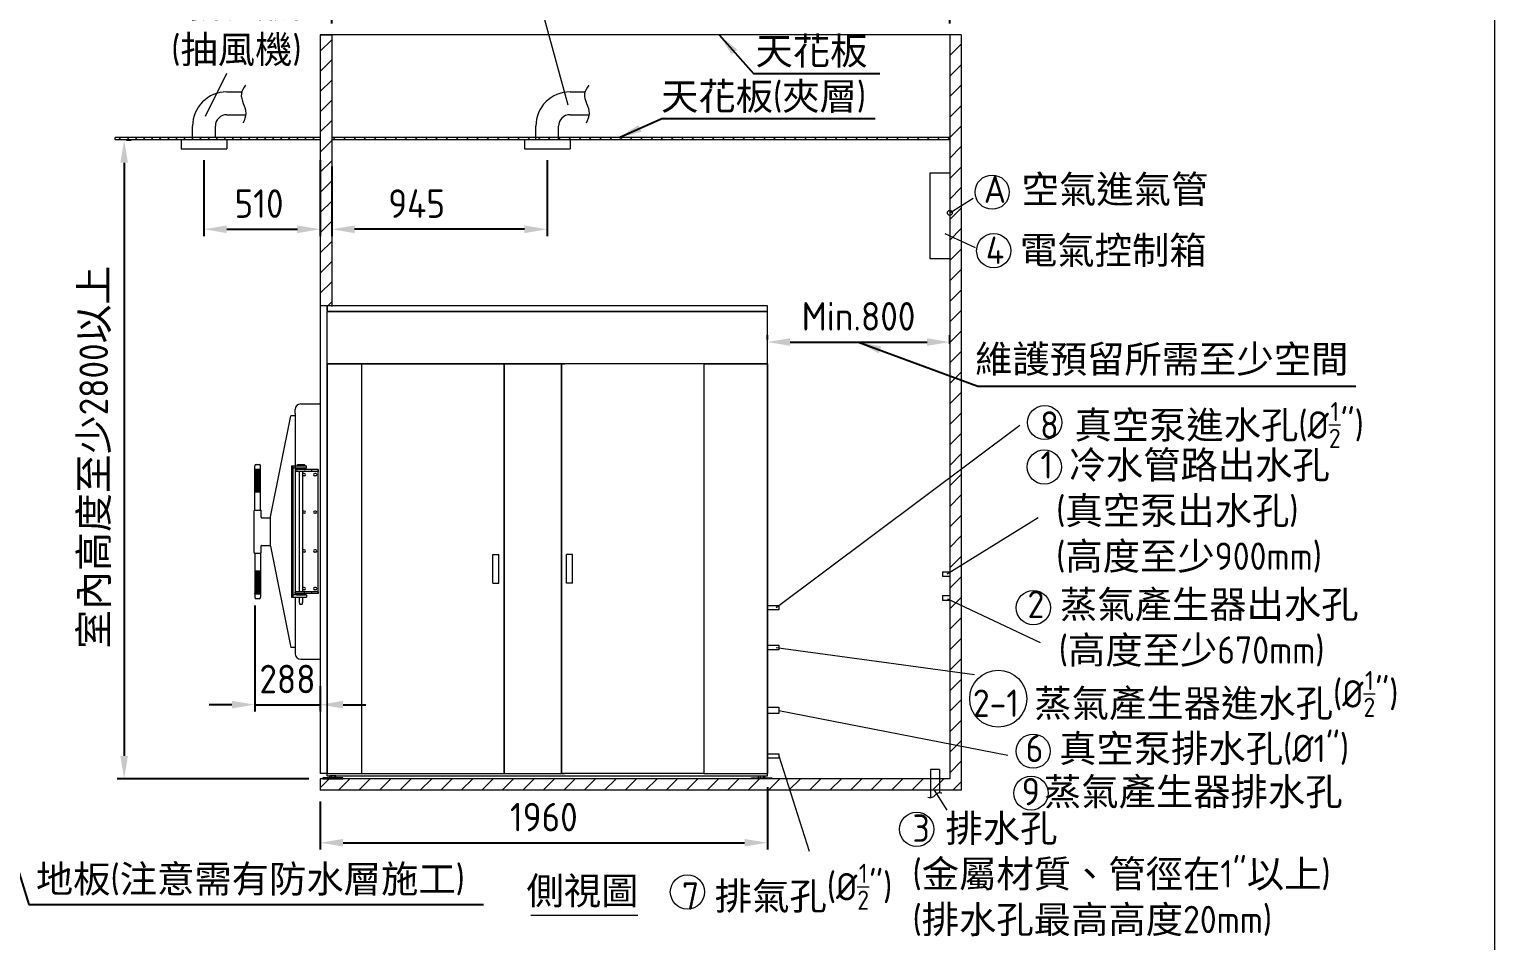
# Model space of a CAD drawing. Header units: millimetres. Extents: x -96603 to 124772, y -7961 to 11116.
# Drawn here: x 9386 to 15811, y 2628 to 6622 of the extents above; entities that cross this region are included whole.
import ezdxf

# ---------------------------------------------------------------- set-up
doc = ezdxf.new("R2010")
doc.units = ezdxf.units.MM
doc.linetypes.add('HIDDEN', pattern=[9.525, 6.35, -3.175])
doc.layers.get('0').update_dxf_attribs({"lineweight": 15})
for name, color, linetype, lineweight in [('D', 3, 'Continuous', 13), ('F', 7, 'Continuous', 15), ('H', 2, 'HIDDEN', 15), ('S', 4, 'Continuous', 15)]:
    doc.layers.add(name, color=color, linetype=linetype, lineweight=lineweight)
doc.styles.get("Standard").update_dxf_attribs({"font": 'KAIU.TTF'})
doc.styles.add('STU25', font='isocp2.shx')
doc.dimstyles.new('STU25', dxfattribs={"dimscale": 50, "dimtxt": 2.5, "dimasz": 2, "dimexe": 0.6, "dimexo": 1, "dimgap": 1, "dimtad": 1, "dimdsep": 46, "dimtxsty": 'STU25', "dimcen": 2, "dimazin": 2, "dimtfac": 1, "dimtmove": 0, "dimatfit": 3, "dimfxl": 0, "dimtolj": 1, "dimtzin": 0, "dimarcsym": 0})
doc.dimstyles.new('STU25$7', dxfattribs={"dimscale": 50, "dimtxt": 2.5, "dimasz": 2, "dimexe": 1.25, "dimexo": 0.625, "dimgap": 1, "dimtad": 1, "dimdec": 4, "dimdsep": 46, "dimtxsty": 'STU25', "dimcen": 2.5, "dimazin": 2, "dimtfac": 1, "dimtdec": 4, "dimtmove": 0, "dimatfit": 3, "dimfxl": 0, "dimtolj": 1, "dimtzin": 0, "dimarcsym": 0})

# ---------------------------------------------------------------- blocks, each defined once
blk = doc.blocks.new('*D10')
at = {"layer": 'D', "color": 0, "lineweight": -2, "transparency": 16777216}
for p, q in [((10712, 6647.6), (10712, 7101.6)), ((10812, 7071.6), (13322, 7071.6)), ((13422, 6647.6), (13422, 7101.6))]:
    blk.add_line(p, q, dxfattribs=at)
at = {"layer": 'D', "color": 0, "transparency": 16777216}
for points in [[(10812, 7088.3), (10812, 7054.9), (10712, 7071.6)], [(13322, 7088.3), (13322, 7054.9), (13422, 7071.6)]]:
    blk.add_solid(points, dxfattribs=at)
at = {"layer": 'Defpoints', "color": 0, "transparency": 16777216}
for p in [(13422, 7071.6), (10712, 6597.6), (13422, 6597.6)]:
    blk.add_point(p, dxfattribs=at)
at = {"layer": 'D', "color": 0, "transparency": 16777216, "insert": (12217, 7200.3), "char_height": 125, "attachment_point": 5, "style": 'STU25'}
blk.add_mtext('\\A1;2710({\\f標楷體|b0|i0|c136|p65;滅菌區})', dxfattribs=at)
blk = doc.blocks.new('*D11')
at = {"layer": 'D', "color": 0, "lineweight": -2, "transparency": 16777216}
for p, q in [((12622, 5262.8), (12622, 5282)), ((13422, 5244.5), (13422, 5282)), ((12722, 5252), (13322, 5252))]:
    blk.add_line(p, q, dxfattribs=at)
at = {"layer": 'D', "color": 0, "transparency": 16777216}
for points in [[(12722, 5268.7), (12722, 5235.3), (12622, 5252)], [(13322, 5268.7), (13322, 5235.3), (13422, 5252)]]:
    blk.add_solid(points, dxfattribs=at)
at = {"layer": 'Defpoints', "color": 0, "transparency": 16777216}
for p in [(12622, 5212.8), (13422, 5252), (13422, 5194.5)]:
    blk.add_point(p, dxfattribs=at)
at = {"layer": 'D', "color": 0, "transparency": 16777216, "insert": (13022, 5364.5), "char_height": 125, "attachment_point": 5, "style": 'STU25'}
blk.add_mtext('\\A1;{\\Fisocp2.shx;Min.800}', dxfattribs=at)
blk = doc.blocks.new('*D12')
at = {"layer": 'D', "color": 0, "lineweight": -2, "transparency": 16777216}
for p, q in [((12622, 3300.6), (12622, 3027.3)), ((10662, 3237.6), (10662, 3027.3)), ((10762, 3057.3), (12522, 3057.3))]:
    blk.add_line(p, q, dxfattribs=at)
at = {"layer": 'D', "color": 0, "transparency": 16777216}
for points in [[(10762, 3074), (10762, 3040.7), (10662, 3057.3)], [(12522, 3074), (12522, 3040.7), (12622, 3057.3)]]:
    blk.add_solid(points, dxfattribs=at)
at = {"layer": 'Defpoints', "color": 0, "transparency": 16777216}
for p in [(12622, 3350.6), (10662, 3287.6), (12622, 3057.3)]:
    blk.add_point(p, dxfattribs=at)
at = {"layer": 'D', "color": 0, "transparency": 16777216, "insert": (11642, 3169.8), "char_height": 125, "attachment_point": 5, "style": 'STU25'}
blk.add_mtext('\\A1;1960', dxfattribs=at)
blk = doc.blocks.new('*D13')
at = {"layer": 'D', "color": 0, "lineweight": -2, "transparency": 16777216}
for p, q in [((10374.3, 4097.4), (10374.3, 3632.4)), ((10662, 3744.2), (10662, 3632.4)), ((10274.3, 3662.4), (10174.3, 3662.4)), ((10374.3, 3662.4), (10662, 3662.4)), ((10762, 3662.4), (10862, 3662.4))]:
    blk.add_line(p, q, dxfattribs=at)
at = {"layer": 'D', "color": 0, "transparency": 16777216}
for points in [[(10274.3, 3679.1), (10274.3, 3645.8), (10374.3, 3662.4)], [(10762, 3679.1), (10762, 3645.8), (10662, 3662.4)]]:
    blk.add_solid(points, dxfattribs=at)
at = {"layer": 'Defpoints', "color": 0, "transparency": 16777216}
for p in [(10374.3, 4147.4), (10662, 3794.2), (10662, 3662.4)]:
    blk.add_point(p, dxfattribs=at)
at = {"layer": 'D', "color": 0, "transparency": 16777216, "insert": (10518.2, 3774.9), "char_height": 125, "attachment_point": 5, "style": 'STU25'}
blk.add_mtext('\\A1;288', dxfattribs=at)
blk = doc.blocks.new('*D14')
at = {"layer": 'D', "color": 0, "lineweight": -2, "transparency": 16777216}
for p, q in [((10152, 6048.5), (10152, 5716.1)), ((10662, 6048.5), (10662, 5716.1)), ((10252, 5746.1), (10562, 5746.1))]:
    blk.add_line(p, q, dxfattribs=at)
at = {"layer": 'D', "color": 0, "transparency": 16777216}
for points in [[(10252, 5762.7), (10252, 5729.4), (10152, 5746.1)], [(10562, 5762.7), (10562, 5729.4), (10662, 5746.1)]]:
    blk.add_solid(points, dxfattribs=at)
at = {"layer": 'Defpoints', "color": 0, "transparency": 16777216}
for p in [(10152, 6098.5), (10662, 6098.5), (10662, 5746.1)]:
    blk.add_point(p, dxfattribs=at)
at = {"layer": 'D', "color": 0, "transparency": 16777216, "insert": (10393.6, 5858.6), "char_height": 125, "attachment_point": 5, "style": 'STU25'}
blk.add_mtext('\\A1;510', dxfattribs=at)
blk = doc.blocks.new('*D15')
at = {"layer": 'D', "color": 0, "lineweight": -2, "transparency": 16777216}
for p, q in [((11657, 6048.5), (11657, 5716.1)), ((10712, 6021.2), (10712, 5716.1)), ((11557, 5746.1), (10812, 5746.1))]:
    blk.add_line(p, q, dxfattribs=at)
at = {"layer": 'D', "color": 0, "transparency": 16777216}
for points in [[(10812, 5762.7), (10812, 5729.4), (10712, 5746.1)], [(11557, 5762.7), (11557, 5729.4), (11657, 5746.1)]]:
    blk.add_solid(points, dxfattribs=at)
at = {"layer": 'Defpoints', "color": 0, "transparency": 16777216}
for p in [(10712, 6071.2), (11657, 6098.5), (10712, 5746.1)]:
    blk.add_point(p, dxfattribs=at)
at = {"layer": 'D', "color": 0, "transparency": 16777216, "insert": (11084.5, 5858.6), "char_height": 125, "attachment_point": 5, "style": 'STU25'}
blk.add_mtext('\\A1;945', dxfattribs=at)
blk = doc.blocks.new('*D16')
at = {"layer": 'D', "color": 0, "lineweight": -2, "transparency": 16777216}
for p, q in [((9812, 6137.6), (9832.1, 6137.6)), ((9802.1, 6037.6), (9802.1, 3437.6)), ((10612, 3337.6), (9772.1, 3337.6))]:
    blk.add_line(p, q, dxfattribs=at)
at = {"layer": 'D', "color": 0, "transparency": 16777216}
for points in [[(9785.4, 6037.6), (9818.7, 6037.6), (9802.1, 6137.6)], [(9785.4, 3437.6), (9818.7, 3437.6), (9802.1, 3337.6)]]:
    blk.add_solid(points, dxfattribs=at)
at = {"layer": 'Defpoints', "color": 0, "transparency": 16777216}
for p in [(9762, 6137.6), (9802.1, 3337.6), (10662, 3337.6)]:
    blk.add_point(p, dxfattribs=at)
at = {"layer": 'D', "color": 0, "transparency": 16777216, "insert": (9675.7, 4747.2), "char_height": 125, "attachment_point": 5, "rotation": 90, "style": 'STU25'}
blk.add_mtext('\\A1;{\\f標楷體|b0|i0|c136|p65;室內高度至少}2800{\\f標楷體|b0|i0|c136|p65;以上}', dxfattribs=at)

msp = doc.modelspace()

# ---------------------------------------------------------------- hatches: boundary and pattern name
at = {"layer": 'H', "ltscale": 5}
h = msp.add_hatch(dxfattribs=at)
h.set_pattern_fill('ANSI31', color=256, scale=500, style=0)
h.set_pattern_definition([(45, (366292.05, 10901.3), (-44.194174, 44.194174), [])])
h.paths.add_polyline_path([(10662.039, 5407.649), (10662.039, 6597.649), (10712.039, 6597.649), (10712.039, 5407.649)])
h.paths.add_polyline_path([(10692.039, 5382.649), (10692.039, 5407.649)])
edge = h.paths.add_edge_path(flags=16)
edge.add_line((10692.039, 5407.649), (10662.039, 5407.649))
h = msp.add_hatch(dxfattribs=at)
h.set_pattern_fill('ANSI31', color=256, scale=20, style=0)
h.paths.add_polyline_path([(10662.039, 3337.649), (10662.039, 3287.649), (13472.039, 3287.649), (13472.039, 6597.649), (13422.039, 6597.649), (13422.039, 3337.649)])
at = {"layer": 'H'}
h = msp.add_hatch(dxfattribs=at)
h.set_pattern_fill('ANSI31', color=256, scale=200, style=0)
h.set_pattern_definition([(45, (366292.048, 10901.3), (-17.6776695, 17.6776695), [])])
h.paths.add_polyline_path([(10662.039, 6137.649), (10662.039, 6147.649), (9762.039, 6147.649), (9762.039, 6137.649)])
h = msp.add_hatch(dxfattribs=at)
h.set_pattern_fill('ANSI31', color=256, scale=10, style=0)
h.paths.add_polyline_path([(10712.039, 6137.649), (10712.039, 6147.649), (13422.039, 6147.649), (13422.039, 6137.649)])
at = {"layer": 'S'}
h = msp.add_hatch(color=256, dxfattribs=at)
edge = h.paths.add_edge_path()
edge.add_arc((10698.76, 3346.649), 5, -90, 0, ccw=False)
edge.add_line((10698.76, 3341.649), (10703.76, 3341.649))
edge.add_line((10703.76, 3341.649), (10703.76, 3346.649))
h = msp.add_hatch(color=256, dxfattribs=at)
edge = h.paths.add_edge_path()
edge.add_arc((10735.318, 3346.649), 5, 180, 270, ccw=False)
edge.add_line((10730.318, 3346.649), (10730.318, 3341.649))
edge.add_line((10730.318, 3341.649), (10735.318, 3341.649))
h = msp.add_hatch(color=256, dxfattribs=at)
edge = h.paths.add_edge_path()
edge.add_arc((12578.76, 3346.649), 5, -90, 0, ccw=False)
edge.add_line((12578.76, 3341.649), (12583.76, 3341.649))
edge.add_line((12583.76, 3341.649), (12583.76, 3346.649))
h = msp.add_hatch(color=256, dxfattribs=at)
edge = h.paths.add_edge_path()
edge.add_arc((12615.318, 3346.649), 5, 180, 270, ccw=False)
edge.add_line((12610.318, 3346.649), (12610.318, 3341.649))
edge.add_line((12610.318, 3341.649), (12615.318, 3341.649))

# ---------------------------------------------------------------- linework, layer by layer
for p, q in [((10252.039, 6348.397), (10317.959, 6348.397)), ((11757.039, 6348.397), (11822.959, 6348.397)), ((10252.039, 6248.397), (10335.333, 6248.397)), ((11757.039, 6248.397), (11840.333, 6248.397)), ((10102.039, 6147.649), (10102.039, 6198.397)), ((10202.039, 6147.649), (10202.039, 6198.397)), ((11607.039, 6137.649), (11607.039, 6198.397)), ((11707.039, 6137.649), (11707.039, 6198.397)), ((10052.039, 6137.649), (10052.039, 6098.506)), ((10252.039, 6137.649), (10252.039, 6098.506)), ((11557.039, 6137.649), (11557.039, 6098.506)), ((11757.039, 6137.649), (11757.039, 6098.506)), ((10052.039, 6098.506), (10252.039, 6098.506)), ((11557.039, 6098.506), (11757.039, 6098.506)), ((10692.039, 5410.649), (10662.039, 5410.649)), ((10662.039, 5410.649), (10662.039, 3360.649)), ((10692.039, 5410.649), (10692.039, 5385.649)), ((11092.039, 5410.649), (10692.039, 5410.649)), ((10692.039, 5390.649), (10692.039, 5410.649)), ((11657.039, 5410.649), (11092.039, 5410.649)), ((12222.039, 5410.649), (11657.039, 5410.649)), ((12622.039, 5410.649), (12222.039, 5410.649)), ((12622.039, 5385.649), (12622.039, 5410.649)), ((12622.039, 5385.649), (10692.039, 5385.649)), ((10692.039, 5155.649), (10692.039, 5385.649)), ((10692.039, 5385.649), (12622.039, 5385.649)), ((10692.039, 5335.649), (10692.039, 5385.649)), ((10692.039, 5385.649), (10707.039, 5385.649)), ((10692.039, 3400.649), (10692.039, 5335.649)), ((12622.039, 5385.649), (12607.039, 5385.649)), ((12622.039, 5155.649), (12622.039, 5385.649)), ((12622.039, 3400.649), (12622.039, 5335.649)), ((12622.039, 5155.649), (10692.039, 5155.649)), ((10692.039, 5155.649), (10692.039, 3360.649)), ((10692.039, 5155.649), (10842.039, 5155.649)), ((10842.039, 5155.649), (10842.039, 3360.649)), ((10843.039, 5155.649), (10843.039, 3360.649)), ((10843.039, 5155.649), (11467.039, 5155.649)), ((11452.039, 5155.649), (11734.039, 5155.649)), ((11467.039, 5155.649), (11467.039, 3360.649)), ((11468.039, 5155.649), (11468.039, 3360.649)), ((11718.039, 5155.649), (11718.039, 3360.649)), ((11719.039, 5155.649), (11719.039, 3360.649)), ((12343.039, 5155.649), (11719.039, 5155.649)), ((12343.039, 5155.649), (12343.039, 3360.649)), ((12344.039, 5155.649), (12344.039, 3360.649)), ((12344.039, 5155.649), (12622.039, 5155.649)), ((12622.039, 5155.649), (12622.039, 3360.649)), ((10552.039, 4938.649), (10552.039, 4956.649)), ((10576.039, 4980.649), (10653.039, 4980.649)), ((10444.04, 4485.149), (10533.039, 4928.649)), ((10552.039, 4928.649), (10533.039, 4928.649)), ((10552.039, 4938.649), (10552.039, 4143.649)), ((10374.34, 4515.255), (10374.34, 4709.255)), ((10374.34, 4671.442), (10398.153, 4695.255)), ((10374.34, 4673.442), (10396.153, 4695.255)), ((10374.34, 4675.442), (10394.153, 4695.255)), ((10374.34, 4677.442), (10392.153, 4695.255)), ((10374.34, 4695.255), (10399.74, 4695.255)), ((10374.34, 4685.442), (10384.153, 4695.255)), ((10374.34, 4687.442), (10382.153, 4695.255)), ((10374.34, 4689.442), (10380.153, 4695.255)), ((10374.34, 4679.442), (10390.153, 4695.255)), ((10374.34, 4681.442), (10388.153, 4695.255)), ((10374.34, 4683.442), (10386.153, 4695.255)), ((10374.34, 4693.442), (10376.153, 4695.255)), ((10374.34, 4691.442), (10378.153, 4695.255)), ((10374.34, 4669.442), (10399.74, 4694.842)), ((10374.34, 4693.678), (10399.74, 4668.278)), ((10374.34, 4667.442), (10399.74, 4692.842)), ((10374.34, 4691.678), (10399.74, 4666.278)), ((10374.34, 4665.442), (10399.74, 4690.842)), ((10374.762, 4695.255), (10399.74, 4670.278)), ((10376.762, 4695.255), (10399.74, 4672.278)), ((10378.762, 4695.255), (10399.74, 4674.278)), ((10380.34, 4715.255), (10393.74, 4715.255)), ((10380.762, 4695.255), (10399.74, 4676.278)), ((10382.762, 4695.255), (10399.74, 4678.278)), ((10384.762, 4695.255), (10399.74, 4680.278)), ((10386.762, 4695.255), (10399.74, 4682.278)), ((10388.762, 4695.255), (10399.74, 4684.278)), ((10390.762, 4695.255), (10399.74, 4686.278)), ((10392.762, 4695.255), (10399.74, 4688.278)), ((10394.762, 4695.255), (10399.74, 4690.278)), ((10396.762, 4695.255), (10399.74, 4692.278)), ((10398.762, 4695.255), (10399.74, 4694.278)), ((10399.74, 4515.255), (10399.74, 4709.255)), ((10535.039, 4708.649), (10535.039, 4133.649)), ((10535.039, 4708.649), (10602.039, 4708.649)), ((10543.039, 4133.649), (10543.039, 4708.649)), ((10602.039, 4698.649), (10543.039, 4698.649)), ((10652.039, 4693.149), (10552.039, 4693.149)), ((10552.039, 4693.149), (10552.039, 4685.149)), ((10556.539, 4697.649), (10557.039, 4698.149)), ((10556.539, 4693.649), (10556.539, 4697.649)), ((10556.539, 4693.649), (10557.039, 4693.149)), ((10557.039, 4698.149), (10569.039, 4698.149)), ((10557.039, 4693.149), (10563.039, 4693.149)), ((10562.039, 4715.149), (10562.539, 4715.649)), ((10562.039, 4709.149), (10562.039, 4715.149)), ((10562.539, 4708.649), (10562.039, 4709.149)), ((10562.539, 4715.649), (10591.539, 4715.649)), ((10591.539, 4708.649), (10562.539, 4708.649)), ((10569.039, 4698.149), (10585.039, 4698.149)), ((10652.039, 4693.149), (10577.039, 4693.149)), ((10585.039, 4698.149), (10597.039, 4698.149)), ((10591.039, 4693.149), (10597.039, 4693.149)), ((10591.539, 4715.649), (10592.039, 4715.149)), ((10592.039, 4709.149), (10591.539, 4708.649)), ((10592.039, 4715.149), (10592.039, 4709.149)), ((10597.539, 4697.649), (10597.039, 4698.149)), ((10597.039, 4693.149), (10597.539, 4693.649)), ((10597.539, 4697.649), (10597.539, 4693.649)), ((10602.039, 4698.649), (10602.039, 4708.649)), ((10625.285, 4685.149), (10625.285, 4693.149)), ((10652.039, 4685.149), (10652.039, 4693.149)), ((10652.039, 4693.149), (10652.039, 4685.149)), ((10652.039, 4149.149), (10652.039, 4693.149)), ((10374.34, 4689.678), (10399.74, 4664.278)), ((10374.34, 4663.442), (10399.74, 4688.842)), ((10374.34, 4687.678), (10399.74, 4662.278)), ((10374.34, 4661.442), (10399.74, 4686.842)), ((10374.34, 4685.678), (10399.74, 4660.278)), ((10374.34, 4659.442), (10399.74, 4684.842)), ((10374.34, 4683.678), (10399.74, 4658.278)), ((10374.34, 4657.442), (10399.74, 4682.842)), ((10374.34, 4681.678), (10399.74, 4656.278)), ((10374.34, 4655.442), (10399.74, 4680.842)), ((10374.34, 4679.678), (10399.74, 4654.278)), ((10374.34, 4653.442), (10399.74, 4678.842)), ((10374.34, 4677.678), (10399.74, 4652.278)), ((10374.34, 4651.442), (10399.74, 4676.842)), ((10374.34, 4675.678), (10399.74, 4650.278)), ((10374.34, 4649.442), (10399.74, 4674.842)), ((10374.34, 4673.678), (10399.74, 4648.278)), ((10374.34, 4647.442), (10399.74, 4672.842)), ((10374.34, 4671.678), (10399.74, 4646.278)), ((10374.34, 4645.442), (10399.74, 4670.842)), ((10374.34, 4669.678), (10399.74, 4644.278)), ((10374.34, 4643.442), (10399.74, 4668.842)), ((10374.34, 4667.678), (10399.74, 4642.278)), ((10374.34, 4641.442), (10399.74, 4666.842)), ((10374.34, 4665.678), (10399.74, 4640.278)), ((10374.34, 4639.442), (10399.74, 4664.842)), ((10374.34, 4663.678), (10399.74, 4638.278)), ((10374.34, 4637.442), (10399.74, 4662.842)), ((10374.34, 4661.678), (10399.74, 4636.278)), ((10374.34, 4635.442), (10399.74, 4660.842)), ((10374.34, 4659.678), (10399.74, 4634.278)), ((10374.34, 4633.442), (10399.74, 4658.842)), ((10374.34, 4657.678), (10399.74, 4632.278)), ((10374.34, 4631.442), (10399.74, 4656.842)), ((10374.34, 4655.678), (10399.74, 4630.278)), ((10374.34, 4629.442), (10399.74, 4654.842)), ((10374.34, 4653.678), (10399.74, 4628.278)), ((10374.34, 4627.442), (10399.74, 4652.842)), ((10374.34, 4651.678), (10399.74, 4626.278)), ((10374.34, 4625.442), (10399.74, 4650.842)), ((10374.34, 4649.678), (10399.74, 4624.278)), ((10374.34, 4623.442), (10399.74, 4648.842)), ((10374.34, 4647.678), (10399.74, 4622.278)), ((10374.34, 4621.442), (10399.74, 4646.842)), ((10374.34, 4645.678), (10399.74, 4620.278)), ((10374.34, 4619.442), (10399.74, 4644.842)), ((10374.34, 4643.678), (10399.74, 4618.278)), ((10374.34, 4617.442), (10399.74, 4642.842)), ((10374.34, 4641.678), (10399.74, 4616.278)), ((10374.34, 4615.442), (10399.74, 4640.842)), ((10374.34, 4639.678), (10399.74, 4614.278)), ((10374.34, 4613.442), (10399.74, 4638.842)), ((10374.34, 4637.678), (10399.74, 4612.278)), ((10374.34, 4611.442), (10399.74, 4636.842)), ((10374.34, 4635.678), (10399.74, 4610.278)), ((10374.34, 4609.442), (10399.74, 4634.842)), ((10374.34, 4633.678), (10399.74, 4608.278)), ((10374.34, 4607.442), (10399.74, 4632.842)), ((10374.34, 4631.678), (10399.74, 4606.278)), ((10374.34, 4605.442), (10399.74, 4630.842)), ((10374.34, 4629.678), (10399.74, 4604.278)), ((10374.34, 4603.442), (10399.74, 4628.842)), ((10374.34, 4627.678), (10399.74, 4602.278)), ((10374.34, 4601.442), (10399.74, 4626.842)), ((10652.039, 4685.149), (10552.039, 4685.149)), ((10569.039, 4685.149), (10569.039, 4157.149)), ((10585.039, 4157.149), (10585.039, 4685.149)), ((10591.539, 4676.149), (10586.539, 4676.149)), ((10591.539, 4666.149), (10586.539, 4666.149)), ((10642.539, 4676.149), (10637.539, 4676.149)), ((10642.539, 4666.149), (10637.539, 4666.149)), ((10374.34, 4625.678), (10399.74, 4600.278)), ((10374.34, 4599.442), (10399.74, 4624.842)), ((10374.34, 4623.678), (10399.74, 4598.278)), ((10374.34, 4597.442), (10399.74, 4622.842)), ((10374.34, 4621.678), (10399.74, 4596.278)), ((10374.34, 4595.442), (10399.74, 4620.842)), ((10374.34, 4619.678), (10398.762, 4595.255)), ((10374.34, 4617.678), (10396.762, 4595.255)), ((10374.34, 4615.678), (10394.762, 4595.255)), ((10374.34, 4613.678), (10392.762, 4595.255)), ((10374.34, 4611.678), (10390.762, 4595.255)), ((10374.34, 4609.678), (10388.762, 4595.255)), ((10374.34, 4607.678), (10386.762, 4595.255)), ((10374.34, 4605.678), (10384.762, 4595.255)), ((10374.34, 4603.678), (10382.762, 4595.255)), ((10374.34, 4601.678), (10380.762, 4595.255)), ((10374.34, 4599.678), (10378.762, 4595.255)), ((10374.34, 4597.678), (10376.762, 4595.255)), ((10374.34, 4595.255), (10399.74, 4595.255)), ((10376.153, 4595.255), (10399.74, 4618.842)), ((10378.153, 4595.255), (10399.74, 4616.842)), ((10380.153, 4595.255), (10399.74, 4614.842)), ((10382.153, 4595.255), (10399.74, 4612.842)), ((10384.153, 4595.255), (10399.74, 4610.842)), ((10386.153, 4595.255), (10399.74, 4608.842)), ((10388.153, 4595.255), (10399.74, 4606.842)), ((10390.153, 4595.255), (10399.74, 4604.842)), ((10392.153, 4595.255), (10399.74, 4602.842)), ((10394.153, 4595.255), (10399.74, 4600.842)), ((10396.153, 4595.255), (10399.74, 4598.842)), ((10398.153, 4595.255), (10399.74, 4596.842)), ((10372.04, 4329.043), (10372.04, 4513.255)), ((10374.04, 4515.255), (10400.04, 4515.255)), ((10402.04, 4483.649), (10402.04, 4513.255)), ((10591.539, 4511.149), (10586.539, 4511.149)), ((10591.539, 4501.149), (10586.539, 4501.149)), ((10642.539, 4511.149), (10637.539, 4511.149)), ((10642.539, 4501.149), (10637.539, 4501.149)), ((10404.04, 4481.649), (10444.04, 4481.649)), ((10444.04, 4357.149), (10444.04, 4485.149)), ((10374.04, 4327.043), (10400.04, 4327.043)), ((10374.34, 4327.043), (10374.34, 4133.043)), ((10399.74, 4327.043), (10399.74, 4133.043)), ((10402.04, 4329.043), (10402.04, 4358.649)), ((10404.04, 4360.649), (10444.04, 4360.649)), ((10444.04, 4357.149), (10533.039, 3913.649)), ((10591.539, 4341.149), (10586.539, 4341.149)), ((10591.539, 4331.149), (10586.539, 4331.149)), ((10642.539, 4341.149), (10637.539, 4341.149)), ((10642.539, 4331.149), (10637.539, 4331.149)), ((11418.039, 4195.649), (11418.039, 4320.649)), ((11418.039, 4320.649), (11445.039, 4320.649)), ((11445.039, 4195.649), (11445.039, 4320.649)), ((11741.039, 4195.649), (11741.039, 4320.649)), ((11768.039, 4320.649), (11741.039, 4320.649)), ((11768.039, 4195.649), (11768.039, 4320.649)), ((10389.926, 4247.043), (10374.34, 4231.456)), ((10391.926, 4247.043), (10374.34, 4229.456)), ((10393.926, 4247.043), (10374.34, 4227.456)), ((10395.926, 4247.043), (10374.34, 4225.456)), ((10397.926, 4247.043), (10374.34, 4223.456)), ((10399.74, 4247.043), (10374.34, 4247.043)), ((10383.926, 4247.043), (10374.34, 4237.456)), ((10385.926, 4247.043), (10374.34, 4235.456)), ((10387.926, 4247.043), (10374.34, 4233.456)), ((10377.926, 4247.043), (10374.34, 4243.456)), ((10379.926, 4247.043), (10374.34, 4241.456)), ((10381.926, 4247.043), (10374.34, 4239.456)), ((10375.926, 4247.043), (10374.34, 4245.456)), ((10399.74, 4246.856), (10374.34, 4221.456)), ((10399.74, 4220.62), (10374.34, 4246.02)), ((10399.74, 4244.856), (10374.34, 4219.456)), ((10399.74, 4218.62), (10374.34, 4244.02)), ((10399.74, 4242.856), (10374.34, 4217.456)), ((10399.74, 4216.62), (10374.34, 4242.02)), ((10399.74, 4240.856), (10374.34, 4215.456)), ((10399.74, 4222.62), (10375.317, 4247.043)), ((10399.74, 4224.62), (10377.317, 4247.043)), ((10399.74, 4226.62), (10379.317, 4247.043)), ((10399.74, 4228.62), (10381.317, 4247.043)), ((10399.74, 4230.62), (10383.317, 4247.043)), ((10399.74, 4232.62), (10385.317, 4247.043)), ((10399.74, 4234.62), (10387.317, 4247.043)), ((10399.74, 4236.62), (10389.317, 4247.043)), ((10399.74, 4238.62), (10391.317, 4247.043)), ((10399.74, 4240.62), (10393.317, 4247.043)), ((10399.74, 4242.62), (10395.317, 4247.043)), ((10399.74, 4244.62), (10397.317, 4247.043)), ((13389.664, 4245.23), (13389.664, 4225.23)), ((13389.664, 4245.23), (13422.039, 4245.23)), ((10399.74, 4214.62), (10374.34, 4240.02)), ((10399.74, 4238.856), (10374.34, 4213.456)), ((10399.74, 4212.62), (10374.34, 4238.02)), ((10399.74, 4236.856), (10374.34, 4211.456)), ((10399.74, 4210.62), (10374.34, 4236.02)), ((10399.74, 4234.856), (10374.34, 4209.456)), ((10399.74, 4208.62), (10374.34, 4234.02)), ((10399.74, 4232.856), (10374.34, 4207.456)), ((10399.74, 4206.62), (10374.34, 4232.02)), ((10399.74, 4230.856), (10374.34, 4205.456)), ((10399.74, 4204.62), (10374.34, 4230.02)), ((10399.74, 4228.856), (10374.34, 4203.456)), ((10399.74, 4202.62), (10374.34, 4228.02)), ((10399.74, 4226.856), (10374.34, 4201.456)), ((10399.74, 4200.62), (10374.34, 4226.02)), ((10399.74, 4224.856), (10374.34, 4199.456)), ((10399.74, 4198.62), (10374.34, 4224.02)), ((10399.74, 4222.856), (10374.34, 4197.456)), ((10399.74, 4196.62), (10374.34, 4222.02)), ((10399.74, 4220.856), (10374.34, 4195.456)), ((10399.74, 4194.62), (10374.34, 4220.02)), ((10399.74, 4218.856), (10374.34, 4193.456)), ((10399.74, 4192.62), (10374.34, 4218.02)), ((10399.74, 4216.856), (10374.34, 4191.456)), ((10399.74, 4190.62), (10374.34, 4216.02)), ((10399.74, 4214.856), (10374.34, 4189.456)), ((10399.74, 4188.62), (10374.34, 4214.02)), ((10399.74, 4212.856), (10374.34, 4187.456)), ((10399.74, 4186.62), (10374.34, 4212.02)), ((10399.74, 4210.856), (10374.34, 4185.456)), ((10399.74, 4184.62), (10374.34, 4210.02)), ((10399.74, 4208.856), (10374.34, 4183.456)), ((10399.74, 4182.62), (10374.34, 4208.02)), ((10399.74, 4206.856), (10374.34, 4181.456)), ((10399.74, 4180.62), (10374.34, 4206.02)), ((10399.74, 4204.856), (10374.34, 4179.456)), ((10399.74, 4178.62), (10374.34, 4204.02)), ((10399.74, 4202.856), (10374.34, 4177.456)), ((10399.74, 4176.62), (10374.34, 4202.02)), ((10399.74, 4200.856), (10374.34, 4175.456)), ((10399.74, 4174.62), (10374.34, 4200.02)), ((10399.74, 4198.856), (10374.34, 4173.456)), ((10399.74, 4172.62), (10374.34, 4198.02)), ((10399.74, 4196.856), (10374.34, 4171.456)), ((10399.74, 4170.62), (10374.34, 4196.02)), ((10399.74, 4194.856), (10374.34, 4169.456)), ((10399.74, 4168.62), (10374.34, 4194.02)), ((10399.74, 4192.856), (10374.34, 4167.456)), ((10399.74, 4166.62), (10374.34, 4192.02)), ((10399.74, 4190.856), (10374.34, 4165.456)), ((10399.74, 4164.62), (10374.34, 4190.02)), ((10399.74, 4188.856), (10374.34, 4163.456)), ((10399.74, 4162.62), (10374.34, 4188.02)), ((10399.74, 4186.856), (10374.34, 4161.456)), ((10399.74, 4160.62), (10374.34, 4186.02)), ((10399.74, 4184.856), (10374.34, 4159.456)), ((10399.74, 4158.62), (10374.34, 4184.02)), ((10399.74, 4182.856), (10374.34, 4157.456)), ((10399.74, 4156.62), (10374.34, 4182.02)), ((10399.74, 4180.856), (10374.34, 4155.456)), ((10399.74, 4154.62), (10374.34, 4180.02)), ((10399.74, 4178.856), (10374.34, 4153.456)), ((10399.74, 4152.62), (10374.34, 4178.02)), ((10399.74, 4176.856), (10374.34, 4151.456)), ((10591.539, 4176.149), (10586.539, 4176.149)), ((10642.539, 4176.149), (10637.539, 4176.149)), ((11418.039, 4195.649), (11445.039, 4195.649)), ((11768.039, 4195.649), (11741.039, 4195.649)), ((13389.664, 4225.23), (13422.039, 4225.23)), ((10399.74, 4150.62), (10374.34, 4176.02)), ((10399.74, 4174.856), (10374.34, 4149.456)), ((10399.74, 4148.62), (10374.34, 4174.02)), ((10399.74, 4172.856), (10374.34, 4147.456)), ((10399.317, 4147.043), (10374.34, 4172.02)), ((10397.317, 4147.043), (10374.34, 4170.02)), ((10395.317, 4147.043), (10374.34, 4168.02)), ((10393.317, 4147.043), (10374.34, 4166.02)), ((10391.317, 4147.043), (10374.34, 4164.02)), ((10389.317, 4147.043), (10374.34, 4162.02)), ((10387.317, 4147.043), (10374.34, 4160.02)), ((10385.317, 4147.043), (10374.34, 4158.02)), ((10383.317, 4147.043), (10374.34, 4156.02)), ((10381.317, 4147.043), (10374.34, 4154.02)), ((10379.317, 4147.043), (10374.34, 4152.02)), ((10377.317, 4147.043), (10374.34, 4150.02)), ((10375.317, 4147.043), (10374.34, 4148.02)), ((10399.74, 4147.043), (10374.34, 4147.043)), ((10399.74, 4170.856), (10375.926, 4147.043)), ((10399.74, 4168.856), (10377.926, 4147.043)), ((10399.74, 4166.856), (10379.926, 4147.043)), ((10393.74, 4127.043), (10380.34, 4127.043)), ((10399.74, 4164.856), (10381.926, 4147.043)), ((10399.74, 4162.856), (10383.926, 4147.043)), ((10399.74, 4160.856), (10385.926, 4147.043)), ((10399.74, 4158.856), (10387.926, 4147.043)), ((10399.74, 4156.856), (10389.926, 4147.043)), ((10399.74, 4154.856), (10391.926, 4147.043)), ((10399.74, 4152.856), (10393.926, 4147.043)), ((10399.74, 4150.856), (10395.926, 4147.043)), ((10399.74, 4148.856), (10397.926, 4147.043)), ((10535.039, 4133.649), (10602.039, 4133.649)), ((10602.039, 4143.649), (10543.039, 4143.649)), ((10652.039, 4157.149), (10552.039, 4157.149)), ((10552.039, 4149.149), (10552.039, 4157.149)), ((10652.039, 4149.149), (10552.039, 4149.149)), ((10552.039, 4133.649), (10552.039, 3903.649)), ((10556.539, 4148.649), (10557.039, 4149.149)), ((10556.539, 4148.649), (10556.539, 4144.649)), ((10556.539, 4144.649), (10557.039, 4144.149)), ((10557.039, 4149.149), (10563.039, 4149.149)), ((10557.039, 4144.149), (10569.039, 4144.149)), ((10569.039, 4144.149), (10585.039, 4144.149)), ((10569.039, 4133.649), (10569.039, 4113.649)), ((10569.039, 4113.649), (10571.039, 4103.649)), ((10652.039, 4149.149), (10577.039, 4149.149)), ((10652.039, 4149.149), (10577.039, 4149.149)), ((10583.039, 4103.649), (10585.039, 4113.649)), ((10585.039, 4144.149), (10597.039, 4144.149)), ((10585.039, 4113.649), (10585.039, 4133.649)), ((10591.539, 4166.149), (10586.539, 4166.149)), ((10591.039, 4149.149), (10597.039, 4149.149)), ((10597.039, 4149.149), (10597.539, 4148.649)), ((10597.539, 4144.649), (10597.039, 4144.149)), ((10597.539, 4144.649), (10597.539, 4148.649)), ((10602.039, 4143.649), (10602.039, 4133.649)), ((10625.285, 4149.149), (10625.285, 4157.149)), ((10642.539, 4166.149), (10637.539, 4166.149)), ((10652.039, 4157.149), (10652.039, 4149.149)), ((10652.039, 4149.149), (10652.039, 4157.149)), ((10652.039, 4157.149), (10652.039, 4149.149)), ((13389.664, 4140.684), (13389.664, 4120.684)), ((13389.664, 4140.684), (13422.039, 4140.684)), ((13389.664, 4120.684), (13422.039, 4120.684)), ((10571.039, 4103.649), (10583.039, 4103.649)), ((12622.039, 4097.649), (12672.039, 4097.649)), ((12672.039, 4077.649), (12622.039, 4077.649)), ((12672.039, 4097.649), (12672.039, 4077.649)), ((12622.039, 3902.649), (12622.039, 3922.649)), ((12622.039, 3922.649), (12672.039, 3922.649)), ((12672.039, 3922.649), (12672.039, 3902.649)), ((10552.039, 3913.649), (10533.039, 3913.649)), ((10552.039, 3903.649), (10552.039, 3885.649)), ((10576.039, 3861.649), (10653.039, 3861.649)), ((12672.039, 3902.649), (12622.039, 3902.649)), ((12622.039, 3623.949), (12622.039, 3651.349)), ((12622.039, 3651.349), (12672.039, 3651.349)), ((12622.039, 3617.649), (12622.039, 3637.649)), ((12672.039, 3623.949), (12622.039, 3623.949)), ((12672.039, 3651.349), (12672.039, 3623.949)), ((12622.039, 3427.649), (12622.039, 3447.649)), ((12622.039, 3447.649), (12672.039, 3447.649)), ((12672.039, 3427.649), (12622.039, 3427.649)), ((12672.039, 3447.649), (12672.039, 3427.649)), ((10692.039, 3360.649), (10662.039, 3360.649)), ((10761.539, 3341.649), (10672.539, 3341.649)), ((10672.539, 3341.649), (10672.539, 3337.649)), ((10692.039, 3350.649), (10692.039, 3400.649)), ((10692.039, 3360.649), (10842.039, 3360.649)), ((10692.039, 3350.649), (12622.039, 3350.649)), ((10730.318, 3350.649), (10703.76, 3350.649)), ((10703.76, 3341.649), (10703.76, 3350.649)), ((10710.399, 3350.649), (10710.399, 3341.649)), ((10723.678, 3350.649), (10723.678, 3341.649)), ((10730.318, 3341.649), (10730.318, 3350.649)), ((10761.539, 3337.649), (10761.539, 3341.649)), ((10843.039, 3360.649), (11467.039, 3360.649)), ((11452.039, 3360.649), (11734.039, 3360.649)), ((12343.039, 3360.649), (11719.039, 3360.649)), ((12344.039, 3360.649), (12622.039, 3360.649)), ((12552.539, 3337.649), (12552.539, 3341.649)), ((12552.539, 3341.649), (12641.539, 3341.649)), ((12583.76, 3341.649), (12583.76, 3350.649)), ((12583.76, 3350.649), (12610.318, 3350.649)), ((12590.399, 3350.649), (12590.399, 3341.649)), ((12603.678, 3350.649), (12603.678, 3341.649)), ((12610.318, 3341.649), (12610.318, 3350.649)), ((12622.039, 3350.649), (12622.039, 3400.649)), ((12641.539, 3341.649), (12641.539, 3337.649)), ((13337.039, 3378.526), (13337.039, 3255.269)), ((13377.039, 3378.526), (13337.039, 3378.526)), ((13377.039, 3378.526), (13377.039, 3277.102)), ((10672.539, 3337.649), (10761.539, 3337.649)), ((12641.539, 3337.649), (12552.539, 3337.649))]:
    msp.add_line(p, q)
at = {"ltscale": 0.5}
msp.add_line((10591.039, 4157.149), (10591.039, 4149.149), dxfattribs=at)
msp.add_lwpolyline([(13422.039, 5991.796), (13334.453, 5991.796), (13334.453, 5617.927), (13422.039, 5617.927)])
msp.add_circle((13422.039, 5817.927), 10.761)
for centre, radius, start, end in [((10252.039, 6198.397), 150, 90, 180), ((11757.039, 6198.397), 150, 90, 180), ((10252.039, 6198.397), 50, 90, 180), ((11757.039, 6198.397), 50, 90, 180), ((10576.039, 4956.649), 24, 90, 180), ((10653.039, 4956.649), 24, 67.9756872, 90), ((10380.34, 4709.255), 6, 90, 180), ((10393.74, 4709.255), 6, 0, 90), ((10586.539, 4671.149), 5, 90, 107.4576031), ((10586.539, 4671.149), 5, 252.5423969, 270), ((10591.539, 4671.149), 5, 270, 90), ((10637.539, 4671.149), 5, 90, 270), ((10642.539, 4671.149), 5, 270, 90), ((10374.04, 4513.255), 2, 90, 180), ((10400.04, 4513.255), 2, 0, 90), ((10586.539, 4506.149), 5, 90, 107.4576031), ((10586.539, 4506.149), 5, 252.5423969, 270), ((10591.539, 4506.149), 5, 270, 90), ((10637.539, 4506.149), 5, 90, 270), ((10642.539, 4506.149), 5, 270, 90), ((10404.04, 4483.649), 2, 180, 270), ((10374.04, 4329.043), 2, 180, 270), ((10400.04, 4329.043), 2, 270, 0), ((10404.04, 4358.649), 2, 90, 180), ((10586.539, 4336.149), 5, 90, 107.4576031), ((10586.539, 4336.149), 5, 252.5423969, 270), ((10591.539, 4336.149), 5, 270, 90), ((10637.539, 4336.149), 5, 90, 270), ((10642.539, 4336.149), 5, 270, 90), ((10586.539, 4171.149), 5, 90, 107.4576031), ((10591.539, 4171.149), 5, 270, 90), ((10637.539, 4171.149), 5, 90, 270), ((10642.539, 4171.149), 5, 270, 90), ((10380.34, 4133.043), 6, 180, 270), ((10393.74, 4133.043), 6, 270, 0), ((10586.539, 4171.149), 5, 252.5423969, 270), ((10576.039, 3885.649), 24, 180, 270), ((10653.039, 3885.649), 24, 270, 292.0243128)]:
    msp.add_arc(centre, radius, start, end)
at = {"layer": 'D'}
for p, q in [((11749.01, 6289.949), (11646.938, 6664.15)), ((10159.179, 6241.187), (10252.242, 6429.951)), ((13422.039, 5817.927), (13524.212, 5882.787)), ((13399.606, 5727.608), (13533.579, 5666.082)), ((12660.498, 4087.649), (13729.636, 4887.59)), ((13410.753, 4235.561), (13809.921, 4483.394)), ((13411.302, 4127.01), (13817.705, 3935.12)), ((12660.066, 3913.282), (13530.159, 3794.999)), ((12672.039, 3637.649), (13676.564, 3440.583)), ((12672.039, 3437.649), (12805.997, 3019.668)), ((13353.508, 3287.322), (13409.263, 3199.46)), ((11585.677, 2740.448), (12054.355, 2740.448))]:
    msp.add_line(p, q, dxfattribs=at)
for centre, radius in [((13607.721, 5908.673), 75), ((13614.689, 5652.047), 75), ((13837.975, 4898.998), 75), ((13836.21, 4704.543), 75), ((13788.312, 4087.523), 75), ((13634.371, 3688.601), 125), ((13787.561, 3458.627), 75), ((13778.281, 3274.77), 75), ((13276.916, 3116.452), 75), ((12271.677, 2841.804), 75)]:
    msp.add_circle(centre, radius, dxfattribs=at)
for points in [[(10334.273, 6377.974), (10316.011, 6340.07), (10335.678, 6253.732), (10323.035, 6211.616)], [(11839.273, 6377.974), (11821.011, 6340.07), (11840.678, 6253.732), (11828.035, 6211.616)], [(13326.375, 3256.409), (13344.704, 3256.409), (13371.109, 3276.278), (13386.332, 3276.278)]]:
    msp.add_spline(points, degree=3, dxfattribs=at)
at = {"layer": 'F', "color": 6}
msp.add_lwpolyline([(0, 11116.226), (0, 0), (15810.943, 0), (15810.943, 11116.226)], close=True, dxfattribs=at)
at = {"layer": 'S'}
for p, q in [((13472.039, 6597.649), (10662.039, 6597.649)), ((10662.039, 6597.649), (10662.039, 5407.649)), ((10662.039, 6597.649), (10712.039, 6597.649)), ((10712.039, 6597.649), (10712.039, 5407.649)), ((13422.039, 6597.649), (13422.039, 3337.649)), ((13472.039, 6597.649), (13472.039, 3287.649)), ((9762.039, 6137.649), (9762.039, 6147.649)), ((10662.039, 6147.649), (9762.039, 6147.649)), ((10662.039, 6137.649), (9762.039, 6137.649)), ((13422.039, 6147.649), (10712.039, 6147.649)), ((13422.039, 6137.649), (10712.039, 6137.649)), ((13422.039, 3337.649), (10662.039, 3337.649)), ((10662.039, 3337.649), (10662.039, 3287.649)), ((13472.039, 3287.649), (10662.039, 3287.649))]:
    msp.add_line(p, q, dxfattribs=at)

# ---------------------------------------------------------------- texts
at = {"layer": 'D', "char_height": 120, "attachment_point": 1}
for s, insert in [('{\\Fisocp2.shx;\\C3;5 \\f標楷體|b0|i0|c136|p65;排風機\\P\\Fisocp2.shx; (\\f標楷體|b0|i0|c136|p65;抽風機\\Fisocp2.shx;)}', (9939.899, 6794.226)), ('{\\C3;天花板 }', (12569.985, 6587.927)), ('{\\C3;天花板\\Fisocp2.shx;(\\f標楷體|b0|i0|c136|p65;夾層\\Fisocp2.shx;)}', (12156.016, 6389.268)), ('{\\Fisocp2.shx;\\C3;A \\f標楷體|b0|i0|c136|p65;空氣進氣管}', (13571.28, 5981.677)), ('{\\Fisocp2.shx;\\C3;4 \\f標楷體|b0|i0|c136|p65;電氣控制箱}', (13580.003, 5714.189)), ('{\\C3;維護預留所需至少空間}', (13532.81, 5237.079)), ('{\\Fisocp3|c136;\\C3;2\\Fisocp2|c136;-1\\Fisocp3|c136; \\fDFKai-SB|b0|i0|c136|p65;蒸氣產生器進水孔\\A1;\\Fisocp2|c136;(\\Fisocp2|c0;%%C\\Fisocp2|c136;\\H0.7x;\\S1/2;\\H1.4286x;")}', (13523.054, 3810.507)), ('{\\Fisocp2|c136;\\C3;6 \\fDFKai-SB|b0|i0|c136|p65;真空泵排水孔\\A1;\\Fisocp2|c136;(\\Fisocp2|c0;%%C\\Fisocp2|c136;1\\H1x;")}', (13754.321, 3530.58)), ('{\\Fisocp2.shx;\\C3;9\\f???|b0|i0|c0|p65;\\H0.4x; \\f標楷體|b0|i0|c136|p65;\\H2.5x;蒸氣產生器排水孔}', (13737.567, 3341.393)), ('{\\Fisocp2.shx;\\C3;3 \\f標楷體|b0|i0|c136|p65;排水孔\\P\\Fisocp2.shx;(\\f標楷體|b0|i0|c136|p65;金屬材質、管徑在\\Fisocp2.shx;1"\\f標楷體|b0|i0|c136|p65;以上\\Fisocp2.shx;)\\P(\\f標楷體|b0|i0|c136|p65;排水孔最高高度\\Fisocp2.shx;20mm)}', (13258.52, 3181.067)), ('{\\C3;地板\\Fisocp2.shx;(\\f標楷體|b0|i0|c136|p65;注意需有防水層施工\\Fisocp2.shx;)}', (9414.932, 2958.72)), ('{\\Fisocp2|c136;\\C3;7 \\fDFKai-SB|b0|i0|c136|p65;排氣孔\\A1;\\Fisocp2|c136;(\\Fisocp2|c0;%%C\\Fisocp2|c136;\\H0.7x;\\S1/2;\\H1.4286x;")}', (12247.724, 2965.211)), ('{\\C11;側視圖}', (11565.886, 2907.079))]:
    msp.add_mtext(s, dxfattribs=dict(at, insert=insert))
at = {"layer": 'D', "insert": (13818.234, 4989.112), "char_height": 120, "width": 1911.8515, "attachment_point": 1}
msp.add_mtext('\\A1;{\\Fisocp2|c136;\\C3;8 \\fDFKai-SB|b0|i0|c136|p65;真空泵進水孔\\Fisocp2|c136;(\\Fisocp2|c0;%%C\\Fisocp2|c136;\\H0.7x;\\S1/2;\\H1.4286x;")}', dxfattribs=at)
at = {"layer": 'D', "char_height": 120, "attachment_point": 1, "style": 'STU25'}
for s, insert in [('1 {\\fDFKai-SB|b0|i0|c136|p65;冷水管路出水孔\\P} ({\\fDFKai-SB|b0|i0|c136|p65;真空泵出水孔})\\P ({\\fDFKai-SB|b0|i0|c136|p65;高度至少}900mm)', (13819.698, 4773.375)), ('2 {\\f標楷體|b0|i0|c136|p65;蒸氣產生器出水孔\\P}  ({\\f標楷體|b0|i0|c136|p65;高度至少}670mm)', (13762.491, 4162.075))]:
    msp.add_mtext(s, dxfattribs=dict(at, insert=insert))

# ---------------------------------------------------------------- dimensions: what is measured, and where the dimension line sits
at = {"layer": 'D'}
dim = msp.add_linear_dim(base=(13422.039, 7071.614), p1=(10712.039, 6597.649), p2=(13422.039, 6597.649), text='<>({\\f標楷體|b0|i0|c136|p65;滅菌區})', dimstyle='STU25', dxfattribs=at)
dim.commit()
dim.dimension.update_dxf_attribs({"geometry": '*D10', "text_midpoint": (12217.039, 7071.614), "dimtype": 160})
dim = msp.add_linear_dim(base=(9802.056, 3337.649), p1=(9762.039, 6137.649), p2=(10662.039, 3337.649), angle=90, text='{\\f標楷體|b0|i0|c136|p65;室內高度至少}<>{\\f標楷體|b0|i0|c136|p65;以上}', dimstyle='STU25', dxfattribs=at)
dim.commit()
dim.dimension.update_dxf_attribs({"geometry": '*D16', "text_midpoint": (9802.056, 4747.155), "dimtype": 160})
for base, p1, p2, picture, middle in [((10662.039, 5746.059), (10152.039, 6098.506), (10662.039, 6098.506), '*D14', (10393.634, 5746.059)), ((10712.039, 5746.059), (11657.039, 6098.506), (10712.039, 6071.167), '*D15', (11084.539, 5746.059)), ((12622.039, 3057.332), (10662.039, 3287.649), (12622.039, 3350.649), '*D12', (11642.039, 3057.332))]:
    dim = msp.add_linear_dim(base=base, p1=p1, p2=p2, dimstyle='STU25', dxfattribs=at)
    dim.commit()
    dim.dimension.update_dxf_attribs({"geometry": picture, "text_midpoint": middle, "dimtype": 160})
dim = msp.add_linear_dim(base=(13422.039, 5252.003), p1=(12622.039, 5212.792), p2=(13422.039, 5194.519), text='{\\Fisocp2.shx;Min.<>}', dimstyle='STU25', dxfattribs=at)
dim.commit()
dim.dimension.update_dxf_attribs({"geometry": '*D11', "text_midpoint": (13022.039, 5364.503)})
dim = msp.add_linear_dim(base=(10662.039, 3662.419), p1=(10374.34, 4147.363), p2=(10662.039, 3794.176), dimstyle='STU25', override={"dimdec": 0}, dxfattribs=at)
dim.commit()
dim.dimension.update_dxf_attribs({"geometry": '*D13', "text_midpoint": (10518.189, 3662.419), "dimtype": 160})

# ---------------------------------------------------------------- leaders
for points in [[(12411.25, 6597.649), (12561.808, 6428.407), (13115.816, 6428.407)], [(11972.044, 6147.649), (12159.012, 6231.023), (13094.866, 6231.023)], [(13022.039, 5252.003), (13545.44, 5058.273), (15202.579, 5058.273)], [(9213.7, 3337.649), (9383.621, 2786.233), (11378.181, 2786.233)]]:
    msp.add_leader(points, dimstyle='STU25$7', override={"dimgap": 1, "dimtad": 0}, dxfattribs=at)

doc.saveas('drawing.dxf')
